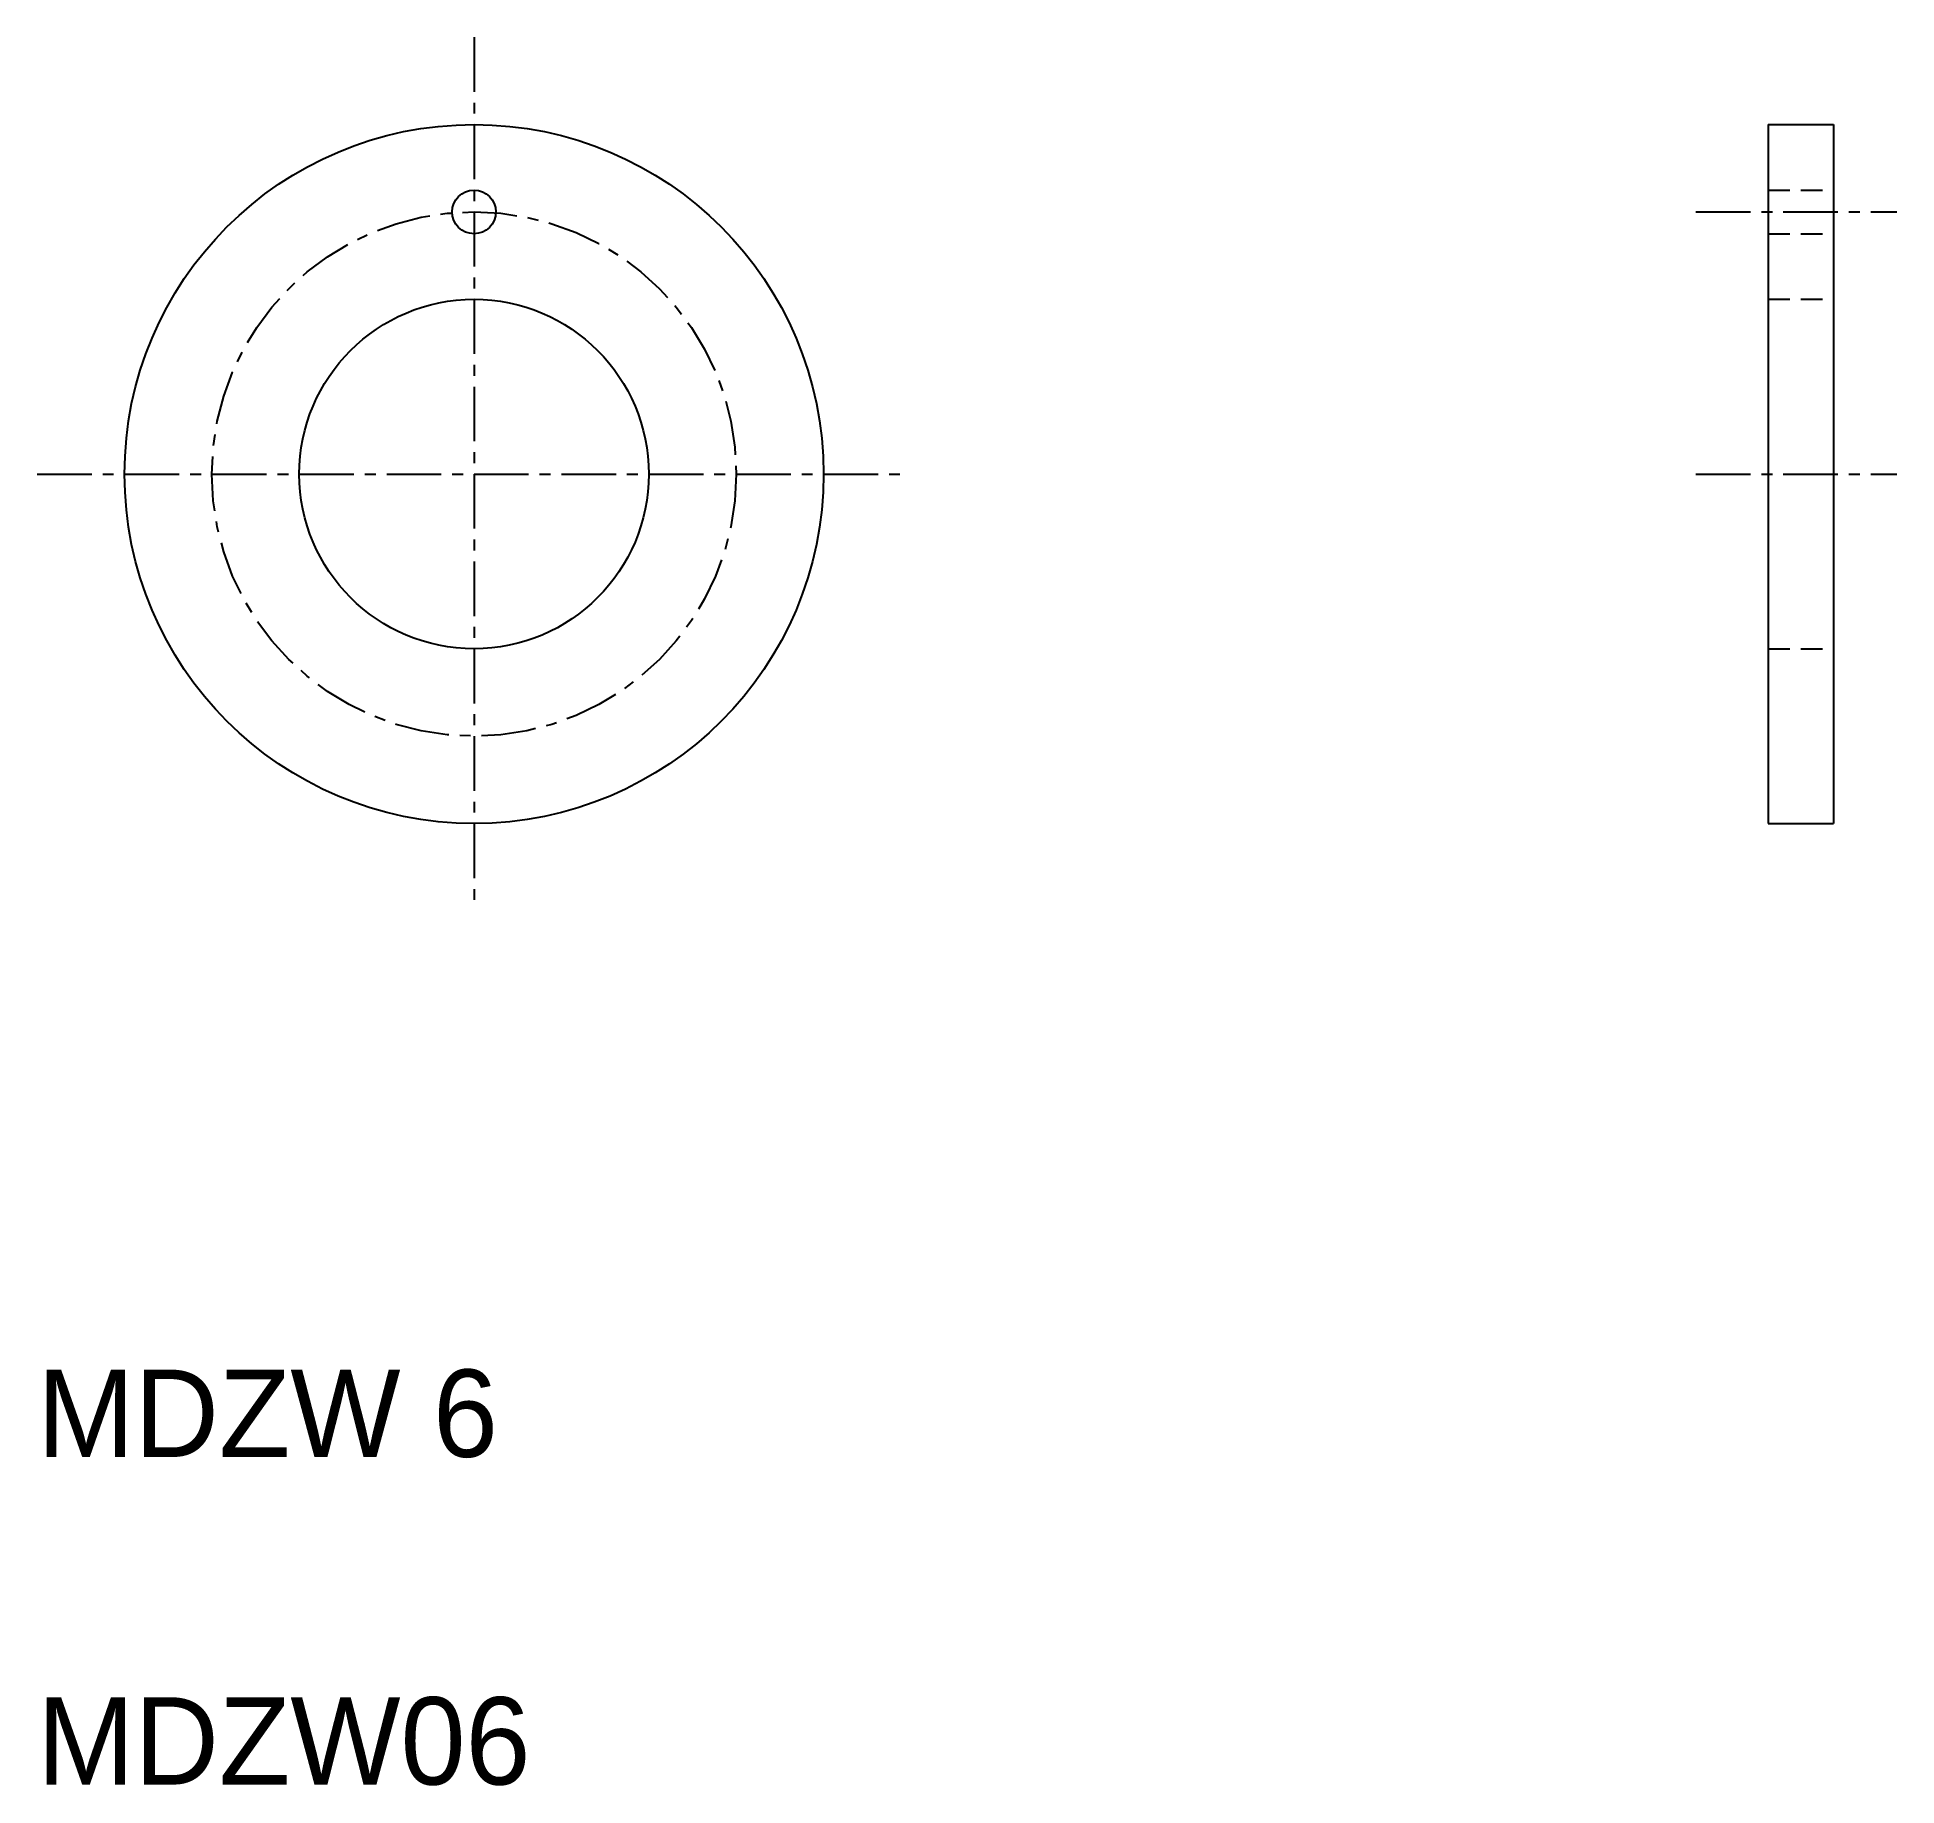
# Model space of a CAD drawing. Extents: x 10 to 52.6, y 10 to 50.
import ezdxf

# ---------------------------------------------------------------- set-up
doc = ezdxf.new("R2010")
doc.units = 0
doc.linetypes.add('CENTER', pattern=[2, 1.25, -0.25, 0.25, -0.25])
doc.linetypes.add('DASHED', pattern=[0.75, 0.5, -0.25])
doc.layers.get('0').update_dxf_attribs({"linetype": 'CONTINUOUS'})
doc.layers.add('CENTER', color=1, linetype='CENTER')

msp = doc.modelspace()

# ---------------------------------------------------------------- linework, layer by layer
at = {"color": 7, "linetype": 'CONTINUOUS'}
for p, q in [((49.621, 48), (49.621, 32)), ((49.621, 48), (51.121, 48)), ((51.121, 48), (51.121, 32)), ((49.621, 32), (51.121, 32))]:
    msp.add_line(p, q, dxfattribs=at)
at = {"color": 3, "linetype": 'DASHED'}
for p, q in [((49.621, 46.5), (51.121, 46.5)), ((49.621, 45.5), (51.121, 45.5)), ((49.621, 44), (51.121, 44)), ((49.621, 44), (49.621, 44)), ((49.621, 40), (49.621, 40)), ((49.621, 36), (51.121, 36))]:
    msp.add_line(p, q, dxfattribs=at)
at = {"color": 7, "linetype": 'CONTINUOUS'}
for centre, radius in [((20, 40), 8), ((20, 46), 0.5), ((20, 40), 4)]:
    msp.add_circle(centre, radius, dxfattribs=at)
at = {"layer": 'CENTER', "color": 1, "linetype": 'CENTER'}
for p, q in [((20, 50), (20, 30)), ((47.97, 46), (52.568, 46)), ((10, 40), (30, 40)), ((47.97, 40), (52.568, 40))]:
    msp.add_line(p, q, dxfattribs=at)
msp.add_circle((20, 40), 6, dxfattribs=at)

# ---------------------------------------------------------------- texts
at = {"color": 7, "linetype": 'CONTINUOUS'}
for s, p in [('MDZW 6', (10, 17.5)), ('MDZW06', (10, 10))]:
    msp.add_text(s, height=2, dxfattribs=at).set_placement(p)

doc.saveas('drawing.dxf')
